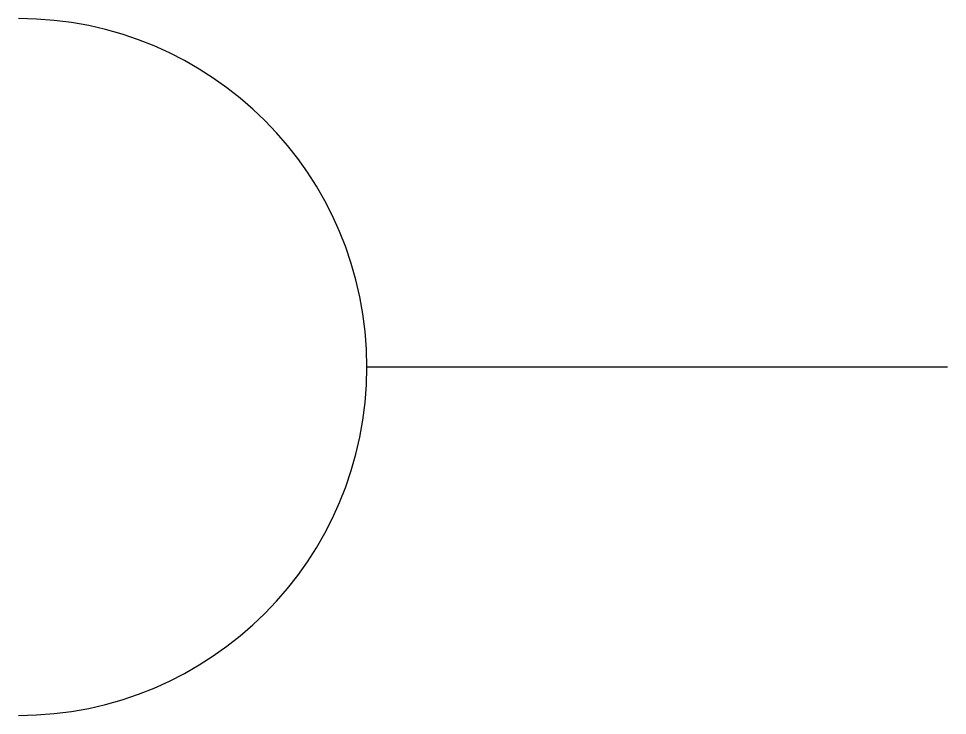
# Model space of a CAD drawing. Header units: millimetres. Extents: x -4.8 to 0, y -1.8 to 1.8.
import ezdxf

# ---------------------------------------------------------------- set-up
doc = ezdxf.new("R2010")
doc.units = ezdxf.units.MM

msp = doc.modelspace()

# ---------------------------------------------------------------- linework, layer by layer
at = {"transparency": 33554687}
msp.add_line((0, 0), (-3, 0), dxfattribs=at)
msp.add_arc((-4.8, 0), 1.8, 270, 90, dxfattribs=at)

doc.saveas('drawing.dxf')
